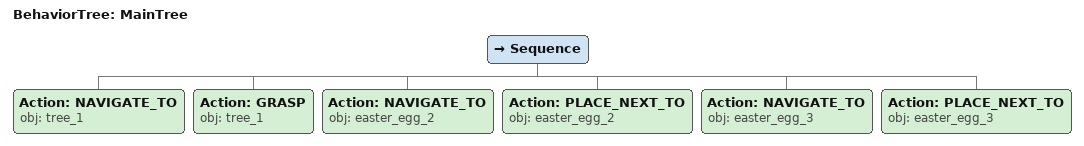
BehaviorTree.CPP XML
<root main_tree_to_execute="MainTree">
  <BehaviorTree ID="MainTree">
    <Sequence>
      <!-- Navigate to tree -->
      <Action ID="NAVIGATE_TO" obj="tree_1" />
      <!-- Grasp tree_1 -->
      <Action ID="GRASP" obj="tree_1" />
      <!-- Navigate to Easter_egg_2 -->
      <Action ID="NAVIGATE_TO" obj="easter_egg_2" />
      <!-- Place Easter_egg_2 next to tree -->
      <Action ID="PLACE_NEXT_TO" obj="easter_egg_2" />
      <!-- Navigate to Easter_egg_3 -->
      <Action ID="NAVIGATE_TO" obj="easter_egg_3" />
      <!-- Place Easter_egg_3 next to tree -->
      <Action ID="PLACE_NEXT_TO" obj="easter_egg_3" />
    </Sequence>
  </BehaviorTree>
</root>
